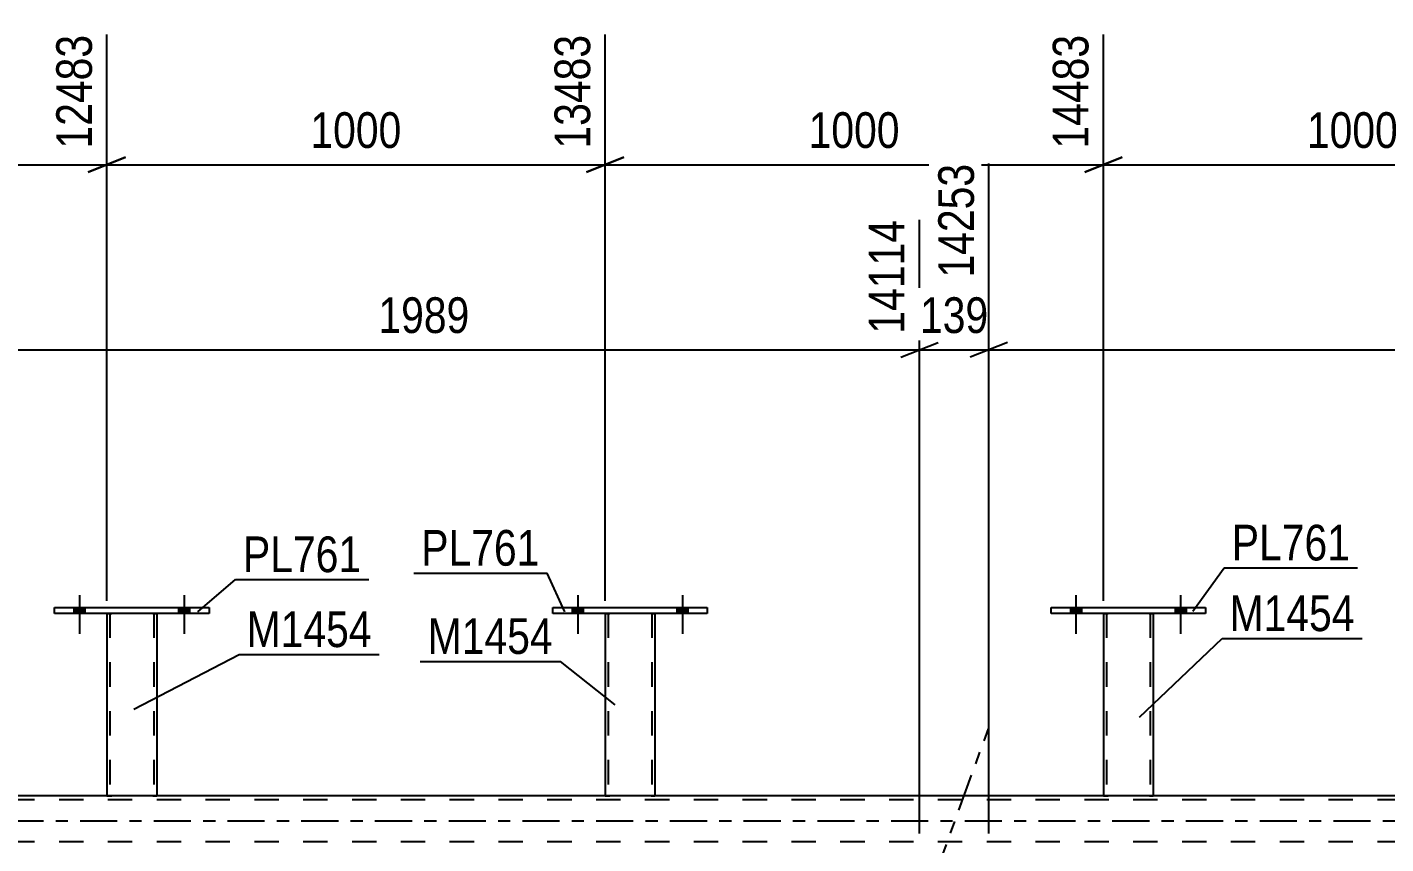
# Model space of a CAD drawing. Header units: millimetres. Extents: x 0 to 841, y 0 to 594.
# Drawn here: x 571.1 to 680.2, y 457.5 to 523.1 of the extents above; entities that cross this region are included whole.
import ezdxf

# ---------------------------------------------------------------- set-up
doc = ezdxf.new("R2010")
doc.units = ezdxf.units.MM
doc.linetypes.add('DXK_LINE_DOT2', pattern=[3.9198, 1.9599, -1.9599])
doc.linetypes.add('DXK_LINE_DOT3', pattern=[5.9187, 2.979, -0.9799, 0.9799, -0.9799])
doc.styles.add('Arial Narrow', font='ARIALN.TTF', dxfattribs={"height": 0.2})

# ---------------------------------------------------------------- blocks, each defined once
blk = doc.blocks.new('Bolt-318885883-3348 - 3341')
at = {"linetype": 'Continuous'}
for points in [[(654.9, 476), (655.78, 476), (655.78, 476.48), (654.9, 476.48)], [(663.3, 476), (664.18, 476), (664.18, 476.48), (663.3, 476.48)]]:
    blk.add_hatch(color=1, dxfattribs=at).paths.add_polyline_path(points)
at = {"color": 1, "linetype": 'Continuous'}
for p, q in [((655.34, 477.48), (655.34, 474.36)), ((663.74, 477.48), (663.74, 474.36)), ((654.9, 476.48), (654.9, 476)), ((655.78, 476.48), (655.78, 476)), ((663.3, 476.48), (663.3, 476)), ((664.18, 476.48), (664.18, 476))]:
    blk.add_line(p, q, dxfattribs=at)
blk = doc.blocks.new('Part-318885883-3444 - 3341')
at = {"color": 7, "linetype": 'DXK_LINE_DOT2'}
for p, q in [((657.54, 476.01), (657.54, 476.01)), ((657.54, 476.01), (657.54, 476)), ((657.54, 476), (657.54, 476.01)), ((657.57, 476.01), (657.54, 476.01)), ((657.54, 476.01), (657.57, 476.01)), ((657.68, 476.01), (657.57, 476.01)), ((657.57, 476.01), (657.68, 476.01)), ((657.83, 476.01), (657.68, 476.01)), ((657.68, 476.01), (657.83, 476.01)), ((657.78, 476.01), (657.78, 476.01)), ((657.78, 476.01), (657.78, 461.36)), ((657.79, 476.01), (657.78, 476.01)), ((657.78, 476.01), (657.79, 476.01)), ((657.85, 476.01), (657.79, 476.01)), ((657.79, 476.01), (657.85, 476.01)), ((661.24, 476.01), (657.83, 476.01)), ((661.24, 476.01), (657.83, 476.01)), ((661.15, 476.01), (657.85, 476.01)), ((657.85, 476.01), (657.92, 476.01)), ((661.22, 476.01), (657.92, 476.01)), ((661.22, 476.01), (661.15, 476.01)), ((661.28, 476.01), (661.22, 476.01)), ((661.22, 476.01), (661.28, 476.01)), ((661.24, 476.01), (661.39, 476.01)), ((661.39, 476.01), (661.24, 476.01)), ((661.3, 476.01), (661.28, 476.01)), ((661.28, 476.01), (661.3, 476.01)), ((661.3, 476.01), (661.3, 476.01)), ((661.3, 476.01), (661.3, 461.36)), ((661.39, 476.01), (661.5, 476.01)), ((661.5, 476.01), (661.39, 476.01)), ((661.5, 476.01), (661.54, 476.01)), ((661.54, 476.01), (661.5, 476.01)), ((661.54, 476.01), (661.54, 476.01)), ((661.54, 476.01), (661.54, 476)), ((661.54, 476), (661.54, 476.01)), ((657.54, 461.36), (657.57, 461.36)), ((657.57, 461.36), (657.68, 461.36)), ((657.68, 461.36), (657.83, 461.36)), ((657.79, 461.36), (657.78, 461.36)), ((657.78, 461.36), (657.79, 461.36)), ((657.85, 461.36), (657.79, 461.36)), ((657.79, 461.36), (657.85, 461.36)), ((661.24, 461.36), (657.83, 461.36)), ((661.15, 461.36), (657.85, 461.36)), ((657.85, 461.36), (657.92, 461.36)), ((661.28, 461.36), (657.92, 461.36)), ((661.22, 461.36), (661.15, 461.36)), ((661.28, 461.36), (661.22, 461.36)), ((661.24, 461.36), (661.39, 461.36)), ((661.3, 461.36), (661.28, 461.36)), ((661.28, 461.36), (661.3, 461.36)), ((661.39, 461.36), (661.5, 461.36)), ((661.5, 461.36), (661.54, 461.36))]:
    blk.add_line(p, q, dxfattribs=at)
at = {"color": 2, "linetype": 'Continuous'}
for p, q in [((657.54, 476), (657.54, 461.36)), ((661.54, 476), (661.54, 461.36)), ((657.57, 461.36), (657.54, 461.36)), ((657.68, 461.36), (657.57, 461.36)), ((657.83, 461.36), (657.68, 461.36)), ((661.24, 461.36), (657.83, 461.36)), ((661.39, 461.36), (661.24, 461.36)), ((661.5, 461.36), (661.39, 461.36)), ((661.54, 461.36), (661.5, 461.36))]:
    blk.add_line(p, q, dxfattribs=at)
blk = doc.blocks.new('Bolt-318885883-3347 - 3341')
at = {"linetype": 'Continuous'}
for points in [[(654.9, 476), (655.78, 476), (655.78, 476.48), (654.9, 476.48)], [(663.3, 476), (664.18, 476), (664.18, 476.48), (663.3, 476.48)]]:
    blk.add_hatch(color=1, dxfattribs=at).paths.add_polyline_path(points)
at = {"color": 1, "linetype": 'Continuous'}
for p, q in [((655.34, 477.48), (655.34, 474.36)), ((663.74, 477.48), (663.74, 474.36)), ((654.9, 476.48), (654.9, 476)), ((655.78, 476.48), (655.78, 476)), ((663.3, 476.48), (663.3, 476)), ((664.18, 476.48), (664.18, 476))]:
    blk.add_line(p, q, dxfattribs=at)
blk = doc.blocks.new('Bolt-318885883-3349 - 3341')
at = {"linetype": 'Continuous'}
for points in [[(614.9, 476), (615.78, 476), (615.78, 476.48), (614.9, 476.48)], [(623.3, 476), (624.18, 476), (624.18, 476.48), (623.3, 476.48)]]:
    blk.add_hatch(color=1, dxfattribs=at).paths.add_polyline_path(points)
at = {"color": 1, "linetype": 'Continuous'}
for p, q in [((615.34, 477.48), (615.34, 474.36)), ((623.74, 477.48), (623.74, 474.36)), ((614.9, 476.48), (614.9, 476)), ((615.78, 476.48), (615.78, 476)), ((623.3, 476.48), (623.3, 476)), ((624.18, 476.48), (624.18, 476))]:
    blk.add_line(p, q, dxfattribs=at)
blk = doc.blocks.new('Part-318885883-3439 - 3341')
at = {"color": 2, "linetype": 'Continuous'}
for p, q in [((653.34, 476.48), (665.74, 476.48)), ((653.34, 476), (653.34, 476.48)), ((665.74, 476), (653.34, 476)), ((665.74, 476.48), (665.74, 476))]:
    blk.add_line(p, q, dxfattribs=at)
blk = doc.blocks.new('Part-318885883-3449 - 3341')
at = {"color": 2, "linetype": 'Continuous'}
for p, q in [((613.34, 476.48), (625.74, 476.48)), ((613.34, 476), (613.34, 476.48)), ((625.74, 476), (613.34, 476)), ((625.74, 476.48), (625.74, 476))]:
    blk.add_line(p, q, dxfattribs=at)
blk = doc.blocks.new('Part-318885883-3454 - 3341')
at = {"color": 7, "linetype": 'DXK_LINE_DOT2'}
for p, q in [((617.54, 476.01), (617.54, 476.01)), ((617.54, 476.01), (617.54, 476)), ((617.54, 476), (617.54, 476.01)), ((617.57, 476.01), (617.54, 476.01)), ((617.54, 476.01), (617.57, 476.01)), ((617.68, 476.01), (617.57, 476.01)), ((617.57, 476.01), (617.68, 476.01)), ((617.83, 476.01), (617.68, 476.01)), ((617.68, 476.01), (617.83, 476.01)), ((617.78, 476.01), (617.78, 476.01)), ((617.78, 476.01), (617.78, 461.36)), ((617.79, 476.01), (617.78, 476.01)), ((617.78, 476.01), (617.79, 476.01)), ((617.85, 476.01), (617.79, 476.01)), ((617.79, 476.01), (617.85, 476.01)), ((621.24, 476.01), (617.83, 476.01)), ((621.24, 476.01), (617.83, 476.01)), ((621.15, 476.01), (617.85, 476.01)), ((617.85, 476.01), (617.92, 476.01)), ((621.23, 476.01), (617.92, 476.01)), ((621.23, 476.01), (621.15, 476.01)), ((621.28, 476.01), (621.23, 476.01)), ((621.23, 476.01), (621.28, 476.01)), ((621.24, 476.01), (621.39, 476.01)), ((621.39, 476.01), (621.24, 476.01)), ((621.3, 476.01), (621.28, 476.01)), ((621.28, 476.01), (621.3, 476.01)), ((621.3, 476.01), (621.3, 476.01)), ((621.3, 476.01), (621.3, 461.36)), ((621.39, 476.01), (621.5, 476.01)), ((621.5, 476.01), (621.39, 476.01)), ((621.5, 476.01), (621.54, 476.01)), ((621.54, 476.01), (621.5, 476.01)), ((621.54, 476.01), (621.54, 476.01)), ((621.54, 476.01), (621.54, 476)), ((621.54, 476), (621.54, 476.01)), ((617.54, 461.36), (617.57, 461.36)), ((617.57, 461.36), (617.68, 461.36)), ((617.68, 461.36), (617.83, 461.36)), ((617.79, 461.36), (617.78, 461.36)), ((617.78, 461.36), (617.79, 461.36)), ((617.85, 461.36), (617.79, 461.36)), ((617.79, 461.36), (617.85, 461.36)), ((621.24, 461.36), (617.83, 461.36)), ((621.15, 461.36), (617.85, 461.36)), ((617.85, 461.36), (617.92, 461.36)), ((621.28, 461.36), (617.92, 461.36)), ((621.23, 461.36), (621.15, 461.36)), ((621.28, 461.36), (621.23, 461.36)), ((621.24, 461.36), (621.39, 461.36)), ((621.3, 461.36), (621.28, 461.36)), ((621.28, 461.36), (621.3, 461.36)), ((621.39, 461.36), (621.5, 461.36)), ((621.5, 461.36), (621.54, 461.36))]:
    blk.add_line(p, q, dxfattribs=at)
at = {"color": 2, "linetype": 'Continuous'}
for p, q in [((617.54, 476), (617.54, 461.36)), ((621.54, 476), (621.54, 461.36)), ((617.57, 461.36), (617.54, 461.36)), ((617.68, 461.36), (617.57, 461.36)), ((617.83, 461.36), (617.68, 461.36)), ((621.24, 461.36), (617.83, 461.36)), ((621.39, 461.36), (621.24, 461.36)), ((621.5, 461.36), (621.39, 461.36)), ((621.54, 461.36), (621.5, 461.36))]:
    blk.add_line(p, q, dxfattribs=at)
blk = doc.blocks.new('Part-318885883-3459 - 3341')
at = {"color": 2, "linetype": 'Continuous'}
for p, q in [((573.34, 476.48), (585.74, 476.48)), ((573.34, 476), (573.34, 476.48)), ((585.74, 476), (573.34, 476)), ((585.74, 476.48), (585.74, 476))]:
    blk.add_line(p, q, dxfattribs=at)
blk = doc.blocks.new('Part-318885883-3470 - 3341')
at = {"color": 7, "linetype": 'DXK_LINE_DOT2'}
for p, q in [((577.54, 476.01), (577.54, 476.01)), ((577.54, 476.01), (577.54, 476)), ((577.54, 476), (577.54, 476.01)), ((577.58, 476.01), (577.54, 476.01)), ((577.54, 476.01), (577.58, 476.01)), ((577.68, 476.01), (577.58, 476.01)), ((577.58, 476.01), (577.68, 476.01)), ((577.84, 476.01), (577.68, 476.01)), ((577.68, 476.01), (577.84, 476.01)), ((577.78, 476.01), (577.78, 476.01)), ((577.78, 476.01), (577.78, 461.36)), ((577.8, 476.01), (577.78, 476.01)), ((577.78, 476.01), (577.8, 476.01)), ((577.85, 476.01), (577.8, 476.01)), ((577.8, 476.01), (577.85, 476.01)), ((581.24, 476.01), (577.84, 476.01)), ((581.24, 476.01), (577.84, 476.01)), ((581.15, 476.01), (577.85, 476.01)), ((577.85, 476.01), (577.93, 476.01)), ((581.23, 476.01), (577.93, 476.01)), ((581.23, 476.01), (581.15, 476.01)), ((581.28, 476.01), (581.23, 476.01)), ((581.23, 476.01), (581.28, 476.01)), ((581.24, 476.01), (581.4, 476.01)), ((581.4, 476.01), (581.24, 476.01)), ((581.3, 476.01), (581.28, 476.01)), ((581.28, 476.01), (581.3, 476.01)), ((581.3, 476.01), (581.3, 476.01)), ((581.3, 476.01), (581.3, 461.36)), ((581.4, 476.01), (581.5, 476.01)), ((581.5, 476.01), (581.4, 476.01)), ((581.5, 476.01), (581.54, 476.01)), ((581.54, 476.01), (581.5, 476.01)), ((581.54, 476.01), (581.54, 476.01)), ((581.54, 476.01), (581.54, 476)), ((581.54, 476), (581.54, 476.01)), ((577.54, 461.36), (577.58, 461.36)), ((577.58, 461.36), (577.68, 461.36)), ((577.68, 461.36), (577.84, 461.36)), ((577.8, 461.36), (577.78, 461.36)), ((577.78, 461.36), (577.8, 461.36)), ((577.85, 461.36), (577.8, 461.36)), ((577.8, 461.36), (577.85, 461.36)), ((581.24, 461.36), (577.84, 461.36)), ((581.15, 461.36), (577.85, 461.36)), ((577.85, 461.36), (577.93, 461.36)), ((581.28, 461.36), (577.93, 461.36)), ((581.23, 461.36), (581.15, 461.36)), ((581.28, 461.36), (581.23, 461.36)), ((581.24, 461.36), (581.4, 461.36)), ((581.3, 461.36), (581.28, 461.36)), ((581.28, 461.36), (581.3, 461.36)), ((581.4, 461.36), (581.5, 461.36)), ((581.5, 461.36), (581.54, 461.36))]:
    blk.add_line(p, q, dxfattribs=at)
at = {"color": 2, "linetype": 'Continuous'}
for p, q in [((577.54, 476), (577.54, 461.36)), ((581.54, 476), (581.54, 461.36)), ((577.58, 461.36), (577.54, 461.36)), ((577.68, 461.36), (577.58, 461.36)), ((577.84, 461.36), (577.68, 461.36)), ((581.24, 461.36), (577.84, 461.36)), ((581.4, 461.36), (581.24, 461.36)), ((581.5, 461.36), (581.4, 461.36)), ((581.54, 461.36), (581.5, 461.36))]:
    blk.add_line(p, q, dxfattribs=at)
blk = doc.blocks.new('Bolt-318885883-3460 - 3341')
at = {"linetype": 'Continuous'}
for points in [[(614.9, 476), (615.78, 476), (615.78, 476.48), (614.9, 476.48)], [(623.3, 476), (624.18, 476), (624.18, 476.48), (623.3, 476.48)]]:
    blk.add_hatch(color=1, dxfattribs=at).paths.add_polyline_path(points)
at = {"color": 1, "linetype": 'Continuous'}
for p, q in [((615.34, 477.48), (615.34, 474.36)), ((623.74, 477.48), (623.74, 474.36)), ((614.9, 476.48), (614.9, 476)), ((615.78, 476.48), (615.78, 476)), ((623.3, 476.48), (623.3, 476)), ((624.18, 476.48), (624.18, 476))]:
    blk.add_line(p, q, dxfattribs=at)
blk = doc.blocks.new('Bolt-318885883-3461 - 3341')
at = {"linetype": 'Continuous'}
for points in [[(574.9, 476), (575.78, 476), (575.78, 476.48), (574.9, 476.48)], [(583.3, 476), (584.18, 476), (584.18, 476.48), (583.3, 476.48)]]:
    blk.add_hatch(color=1, dxfattribs=at).paths.add_polyline_path(points)
at = {"color": 1, "linetype": 'Continuous'}
for p, q in [((575.34, 477.48), (575.34, 474.36)), ((583.74, 477.48), (583.74, 474.36)), ((574.9, 476.48), (574.9, 476)), ((575.78, 476.48), (575.78, 476)), ((583.3, 476.48), (583.3, 476)), ((584.18, 476.48), (584.18, 476))]:
    blk.add_line(p, q, dxfattribs=at)
blk = doc.blocks.new('Bolt-318885883-3462 - 3341')
at = {"linetype": 'Continuous'}
for points in [[(574.9, 476), (575.78, 476), (575.78, 476.48), (574.9, 476.48)], [(583.3, 476), (584.18, 476), (584.18, 476.48), (583.3, 476.48)]]:
    blk.add_hatch(color=1, dxfattribs=at).paths.add_polyline_path(points)
at = {"color": 1, "linetype": 'Continuous'}
for p, q in [((575.34, 477.48), (575.34, 474.36)), ((583.74, 477.48), (583.74, 474.36)), ((574.9, 476.48), (574.9, 476)), ((575.78, 476.48), (575.78, 476)), ((583.3, 476.48), (583.3, 476)), ((584.18, 476.48), (584.18, 476))]:
    blk.add_line(p, q, dxfattribs=at)
blk = doc.blocks.new('Part-318885883-3804 - 3341')
at = {"color": 7, "linetype": 'DXK_LINE_DOT3'}
blk.add_line((597.36, 326.74), (648.32, 466.76), dxfattribs=at)
blk = doc.blocks.new('Part-318885883-3733 - 3341')
at = {"color": 7, "linetype": 'DXK_LINE_DOT2'}
for p, q in [((799.09, 461.04), (78.22, 461.04)), ((581.54, 461.36), (577.54, 461.36)), ((621.54, 461.36), (617.54, 461.36)), ((661.54, 461.36), (657.54, 461.36)), ((799.09, 457.68), (78.22, 457.68))]:
    blk.add_line(p, q, dxfattribs=at)
at = {"color": 2, "linetype": 'Continuous'}
for p, q in [((577.54, 461.36), (541.54, 461.36)), ((617.54, 461.36), (581.54, 461.36)), ((657.54, 461.36), (621.54, 461.36)), ((697.54, 461.36), (661.54, 461.36))]:
    blk.add_line(p, q, dxfattribs=at)
at = {"color": 7, "linetype": 'DXK_LINE_DOT3'}
blk.add_line((78.22, 459.36), (799.09, 459.36), dxfattribs=at)
blk = doc.blocks.new('StraightDimension-318885883-18415 - 3341')
at = {"color": 7, "linetype": 'Continuous'}
for p, q in [((657.54, 477.01), (657.54, 522.45)), ((697.54, 477.01), (697.54, 522.45)), ((659.04, 512.61), (656.04, 511.41)), ((657.54, 512.01), (697.54, 512.01)), ((696.04, 511.41), (699.04, 512.61))]:
    blk.add_line(p, q, dxfattribs=at)
at = {"color": 0}
blk.add_wipeout([(681.79, 512.76), (681.79, 516.96), (673.28, 516.96), (673.28, 512.76)], dxfattribs=at)
at = {"color": 3, "style": 'Arial Narrow'}
blk.add_text('1000', height=2.863, dxfattribs=at).set_placement((673.88, 513.36))
at = {"color": 0, "linetype": 'Continuous'}
blk.add_wipeout([(696.94, 523.05), (692.74, 523.05), (692.74, 512.71), (696.94, 512.71)], dxfattribs=at)
at = {"color": 3, "linetype": 'Continuous', "style": 'Arial Narrow'}
blk.add_text('15483', height=2.863, rotation=90.0002, dxfattribs=at).set_placement((696.34, 513.31))
blk = doc.blocks.new('StraightDimension-318885883-18418 - 3341')
at = {"color": 7, "linetype": 'Continuous'}
for p, q in [((537.54, 477.01), (537.54, 522.45)), ((577.54, 477.01), (577.54, 522.45)), ((539.04, 512.61), (536.04, 511.41)), ((537.54, 512.01), (577.54, 512.01)), ((576.04, 511.41), (579.04, 512.61))]:
    blk.add_line(p, q, dxfattribs=at)
at = {"color": 0}
blk.add_wipeout([(561.8, 512.76), (561.8, 516.96), (553.28, 516.96), (553.28, 512.76)], dxfattribs=at)
at = {"color": 3, "style": 'Arial Narrow'}
blk.add_text('1000', height=2.863, dxfattribs=at).set_placement((553.88, 513.36))
at = {"color": 0, "linetype": 'Continuous'}
blk.add_wipeout([(576.94, 523.05), (572.74, 523.05), (572.74, 512.71), (576.94, 512.71)], dxfattribs=at)
at = {"color": 3, "linetype": 'Continuous', "style": 'Arial Narrow'}
blk.add_text('12483', height=2.863, rotation=90.0002, dxfattribs=at).set_placement((576.34, 513.31))
blk = doc.blocks.new('StraightDimension-318885883-18416 - 3341')
at = {"color": 7, "linetype": 'Continuous'}
for p, q in [((617.54, 477.01), (617.54, 522.45)), ((657.54, 477.01), (657.54, 522.45)), ((619.04, 512.61), (616.04, 511.41)), ((617.54, 512.01), (657.54, 512.01)), ((656.04, 511.41), (659.04, 512.61))]:
    blk.add_line(p, q, dxfattribs=at)
at = {"color": 0}
blk.add_wipeout([(641.79, 512.76), (641.79, 516.96), (633.28, 516.96), (633.28, 512.76)], dxfattribs=at)
at = {"color": 3, "style": 'Arial Narrow'}
blk.add_text('1000', height=2.863, dxfattribs=at).set_placement((633.88, 513.36))
at = {"color": 0, "linetype": 'Continuous'}
blk.add_wipeout([(656.94, 523.05), (652.74, 523.05), (652.74, 512.71), (656.94, 512.71)], dxfattribs=at)
at = {"color": 3, "linetype": 'Continuous', "style": 'Arial Narrow'}
blk.add_text('14483', height=2.863, rotation=90.0002, dxfattribs=at).set_placement((656.34, 513.31))
blk = doc.blocks.new('StraightDimension-318885883-4835 - 3341')
at = {"color": 7, "linetype": 'Continuous'}
for p, q in [((563.21, 458.36), (563.21, 512.1)), ((642.77, 458.36), (642.77, 507.6)), ((564.71, 497.76), (561.71, 496.56)), ((641.27, 496.56), (644.27, 497.76)), ((563.21, 497.16), (642.77, 497.16))]:
    blk.add_line(p, q, dxfattribs=at)
at = {"color": 0}
blk.add_wipeout([(607.25, 497.91), (607.25, 502.11), (598.74, 502.11), (598.74, 497.91)], dxfattribs=at)
at = {"color": 3, "style": 'Arial Narrow'}
blk.add_text('1989', height=2.863, dxfattribs=at).set_placement((599.34, 498.51))
at = {"color": 0, "linetype": 'Continuous'}
blk.add_wipeout([(642.17, 508.2), (637.97, 508.2), (637.97, 497.86), (642.17, 497.86)], dxfattribs=at)
at = {"color": 3, "linetype": 'Continuous', "style": 'Arial Narrow'}
blk.add_text('14114', height=2.863, rotation=90.0002, dxfattribs=at).set_placement((641.57, 498.46))
blk = doc.blocks.new('StraightDimension-318885883-4854 - 3341')
at = {"color": 7, "linetype": 'Continuous'}
for p, q in [((648.35, 458.36), (648.35, 512.1)), ((642.77, 458.36), (642.77, 507.6)), ((641.27, 496.56), (644.27, 497.76)), ((649.85, 497.76), (646.85, 496.56)), ((642.77, 497.16), (648.35, 497.16))]:
    blk.add_line(p, q, dxfattribs=at)
at = {"color": 0}
blk.add_wipeout([(648.9, 497.91), (648.9, 502.11), (642.22, 502.11), (642.22, 497.91)], dxfattribs=at)
at = {"color": 3, "style": 'Arial Narrow'}
blk.add_text('139', height=2.863, dxfattribs=at).set_placement((642.82, 498.51))
at = {"color": 0, "linetype": 'Continuous'}
blk.add_wipeout([(647.75, 512.7), (643.55, 512.7), (643.55, 502.36), (647.75, 502.36)], dxfattribs=at)
at = {"color": 3, "linetype": 'Continuous', "style": 'Arial Narrow'}
blk.add_text('14253', height=2.863, rotation=90.0002, dxfattribs=at).set_placement((647.15, 502.96))
blk = doc.blocks.new('StraightDimension-318885883-4873 - 3341')
at = {"color": 7, "linetype": 'Continuous'}
for p, q in [((648.35, 458.36), (648.35, 512.1)), ((727.91, 458.36), (727.91, 507.6)), ((649.85, 497.76), (646.85, 496.56)), ((726.41, 496.56), (729.41, 497.76)), ((648.35, 497.16), (727.91, 497.16))]:
    blk.add_line(p, q, dxfattribs=at)
at = {"color": 0}
blk.add_wipeout([(692.38, 497.91), (692.38, 502.11), (683.87, 502.11), (683.87, 497.91)], dxfattribs=at)
at = {"color": 3, "style": 'Arial Narrow'}
blk.add_text('1989', height=2.863, dxfattribs=at).set_placement((684.47, 498.51))
at = {"color": 0, "linetype": 'Continuous'}
blk.add_wipeout([(727.31, 508.2), (723.11, 508.2), (723.11, 497.86), (727.31, 497.86)], dxfattribs=at)
at = {"color": 3, "linetype": 'Continuous', "style": 'Arial Narrow'}
blk.add_text('16242', height=2.863, rotation=90.0002, dxfattribs=at).set_placement((726.71, 498.46))
blk = doc.blocks.new('StraightDimension-318885883-18417 - 3341')
at = {"color": 7, "linetype": 'Continuous'}
for p, q in [((577.54, 477.01), (577.54, 522.45)), ((617.54, 477.01), (617.54, 522.45)), ((579.04, 512.61), (576.04, 511.41)), ((577.54, 512.01), (617.54, 512.01)), ((616.04, 511.41), (619.04, 512.61))]:
    blk.add_line(p, q, dxfattribs=at)
at = {"color": 0}
blk.add_wipeout([(601.79, 512.76), (601.79, 516.96), (593.28, 516.96), (593.28, 512.76)], dxfattribs=at)
at = {"color": 3, "style": 'Arial Narrow'}
blk.add_text('1000', height=2.863, dxfattribs=at).set_placement((593.88, 513.36))
at = {"color": 0, "linetype": 'Continuous'}
blk.add_wipeout([(616.94, 523.05), (612.74, 523.05), (612.74, 512.71), (616.94, 512.71)], dxfattribs=at)
at = {"color": 3, "linetype": 'Continuous', "style": 'Arial Narrow'}
blk.add_text('13483', height=2.863, rotation=90.0002, dxfattribs=at).set_placement((616.34, 513.31))
blk = doc.blocks.new('Mark-318885883-3466 - 3341')
at = {"color": 30, "linetype": 'Continuous'}
for p, q in [((579.7, 468.33), (588.16, 472.71)), ((588.16, 472.71), (599.41, 472.71))]:
    blk.add_line(p, q, dxfattribs=at)
at = {"color": 0}
blk.add_wipeout([(598.81, 473.31), (598.81, 476.31), (588.76, 476.31), (588.76, 473.31)], dxfattribs=at)
blk.add_wipeout([(598.81, 473.31), (598.81, 476.31), (588.76, 476.31), (588.76, 473.31)], dxfattribs=at)
at = {"color": 3, "style": 'Arial Narrow'}
blk.add_text('M1454', height=2.863, dxfattribs=at).set_placement((588.76, 473.31))
blk = doc.blocks.new('Mark-318885883-3435 - 3341')
at = {"color": 30, "linetype": 'Continuous'}
for p, q in [((664.73, 476.2), (667.25, 479.66)), ((667.25, 479.66), (677.95, 479.66))]:
    blk.add_line(p, q, dxfattribs=at)
at = {"color": 0}
blk.add_wipeout([(677.35, 480.26), (677.35, 483.26), (667.85, 483.26), (667.85, 480.26)], dxfattribs=at)
blk.add_wipeout([(677.35, 480.26), (677.35, 483.26), (667.85, 483.26), (667.85, 480.26)], dxfattribs=at)
at = {"color": 3, "style": 'Arial Narrow'}
blk.add_text('PL761', height=2.863, dxfattribs=at).set_placement((667.85, 480.26))
blk = doc.blocks.new('Mark-318885883-3440 - 3341')
at = {"color": 30, "linetype": 'Continuous'}
for p, q in [((660.44, 467.69), (667.07, 473.99)), ((667.07, 473.99), (678.32, 473.99))]:
    blk.add_line(p, q, dxfattribs=at)
at = {"color": 0}
blk.add_wipeout([(677.72, 474.59), (677.72, 477.59), (667.67, 477.59), (667.67, 474.59)], dxfattribs=at)
blk.add_wipeout([(677.72, 474.59), (677.72, 477.59), (667.67, 477.59), (667.67, 474.59)], dxfattribs=at)
at = {"color": 3, "style": 'Arial Narrow'}
blk.add_text('M1454', height=2.863, dxfattribs=at).set_placement((667.67, 474.59))
blk = doc.blocks.new('Mark-318885883-3445 - 3341')
at = {"color": 30, "linetype": 'Continuous'}
for p in [(602.18, 479.24), (614.31, 476.14)]:
    blk.add_line(p, (612.89, 479.24), dxfattribs=at)
at = {"color": 0}
blk.add_wipeout([(612.29, 479.84), (612.29, 482.84), (602.78, 482.84), (602.78, 479.84)], dxfattribs=at)
blk.add_wipeout([(612.29, 479.84), (612.29, 482.84), (602.78, 482.84), (602.78, 479.84)], dxfattribs=at)
at = {"color": 3, "style": 'Arial Narrow'}
blk.add_text('PL761', height=2.863, dxfattribs=at).set_placement((602.78, 479.84))
blk = doc.blocks.new('Mark-318885883-3450 - 3341')
at = {"color": 30, "linetype": 'Continuous'}
for p in [(602.7, 472.16), (618.36, 468.67)]:
    blk.add_line(p, (613.95, 472.16), dxfattribs=at)
at = {"color": 0}
blk.add_wipeout([(613.35, 472.76), (613.35, 475.76), (603.3, 475.76), (603.3, 472.76)], dxfattribs=at)
blk.add_wipeout([(613.35, 472.76), (613.35, 475.76), (603.3, 475.76), (603.3, 472.76)], dxfattribs=at)
at = {"color": 3, "style": 'Arial Narrow'}
blk.add_text('M1454', height=2.863, dxfattribs=at).set_placement((603.3, 472.76))
blk = doc.blocks.new('Mark-318885883-3455 - 3341')
at = {"color": 30, "linetype": 'Continuous'}
for p, q in [((584.85, 476.14), (587.87, 478.72)), ((587.87, 478.72), (598.58, 478.72))]:
    blk.add_line(p, q, dxfattribs=at)
at = {"color": 0}
blk.add_wipeout([(597.98, 479.32), (597.98, 482.32), (588.47, 482.32), (588.47, 479.32)], dxfattribs=at)
blk.add_wipeout([(597.98, 479.32), (597.98, 482.32), (588.47, 482.32), (588.47, 479.32)], dxfattribs=at)
at = {"color": 3, "style": 'Arial Narrow'}
blk.add_text('PL761', height=2.863, dxfattribs=at).set_placement((588.47, 479.32))

msp = doc.modelspace()

# ---------------------------------------------------------------- block references
for name in ['Bolt-318885883-3461 - 3341', 'Bolt-318885883-3462 - 3341', 'Bolt-318885883-3349 - 3341', 'Bolt-318885883-3460 - 3341', 'Bolt-318885883-3348 - 3341', 'Bolt-318885883-3347 - 3341', 'Part-318885883-3459 - 3341', 'Part-318885883-3470 - 3341', 'Part-318885883-3449 - 3341', 'Part-318885883-3454 - 3341', 'Part-318885883-3439 - 3341', 'Part-318885883-3444 - 3341', 'Part-318885883-3804 - 3341', 'Part-318885883-3733 - 3341']:
    msp.add_blockref(name, (0, 0))

# ---------------------------------------------------------------- next in the draw order: block references
for name in ['StraightDimension-318885883-18418 - 3341', 'StraightDimension-318885883-18415 - 3341']:
    msp.add_blockref(name, (0, 0))

# ---------------------------------------------------------------- next in the draw order: block references
msp.add_blockref('StraightDimension-318885883-18416 - 3341', (0, 0))

# ---------------------------------------------------------------- next in the draw order: block references
msp.add_blockref('StraightDimension-318885883-4835 - 3341', (0, 0))

# ---------------------------------------------------------------- next in the draw order: block references
for name in ['StraightDimension-318885883-18417 - 3341', 'StraightDimension-318885883-4854 - 3341', 'Mark-318885883-3466 - 3341']:
    msp.add_blockref(name, (0, 0))

# ---------------------------------------------------------------- next in the draw order: block references
for name in ['StraightDimension-318885883-4873 - 3341', 'Mark-318885883-3455 - 3341', 'Mark-318885883-3445 - 3341']:
    msp.add_blockref(name, (0, 0))

# ---------------------------------------------------------------- next in the draw order: block references
for name in ['Mark-318885883-3435 - 3341', 'Mark-318885883-3450 - 3341']:
    msp.add_blockref(name, (0, 0))

# ---------------------------------------------------------------- next in the draw order: block references
msp.add_blockref('Mark-318885883-3440 - 3341', (0, 0))

doc.saveas('drawing.dxf')
